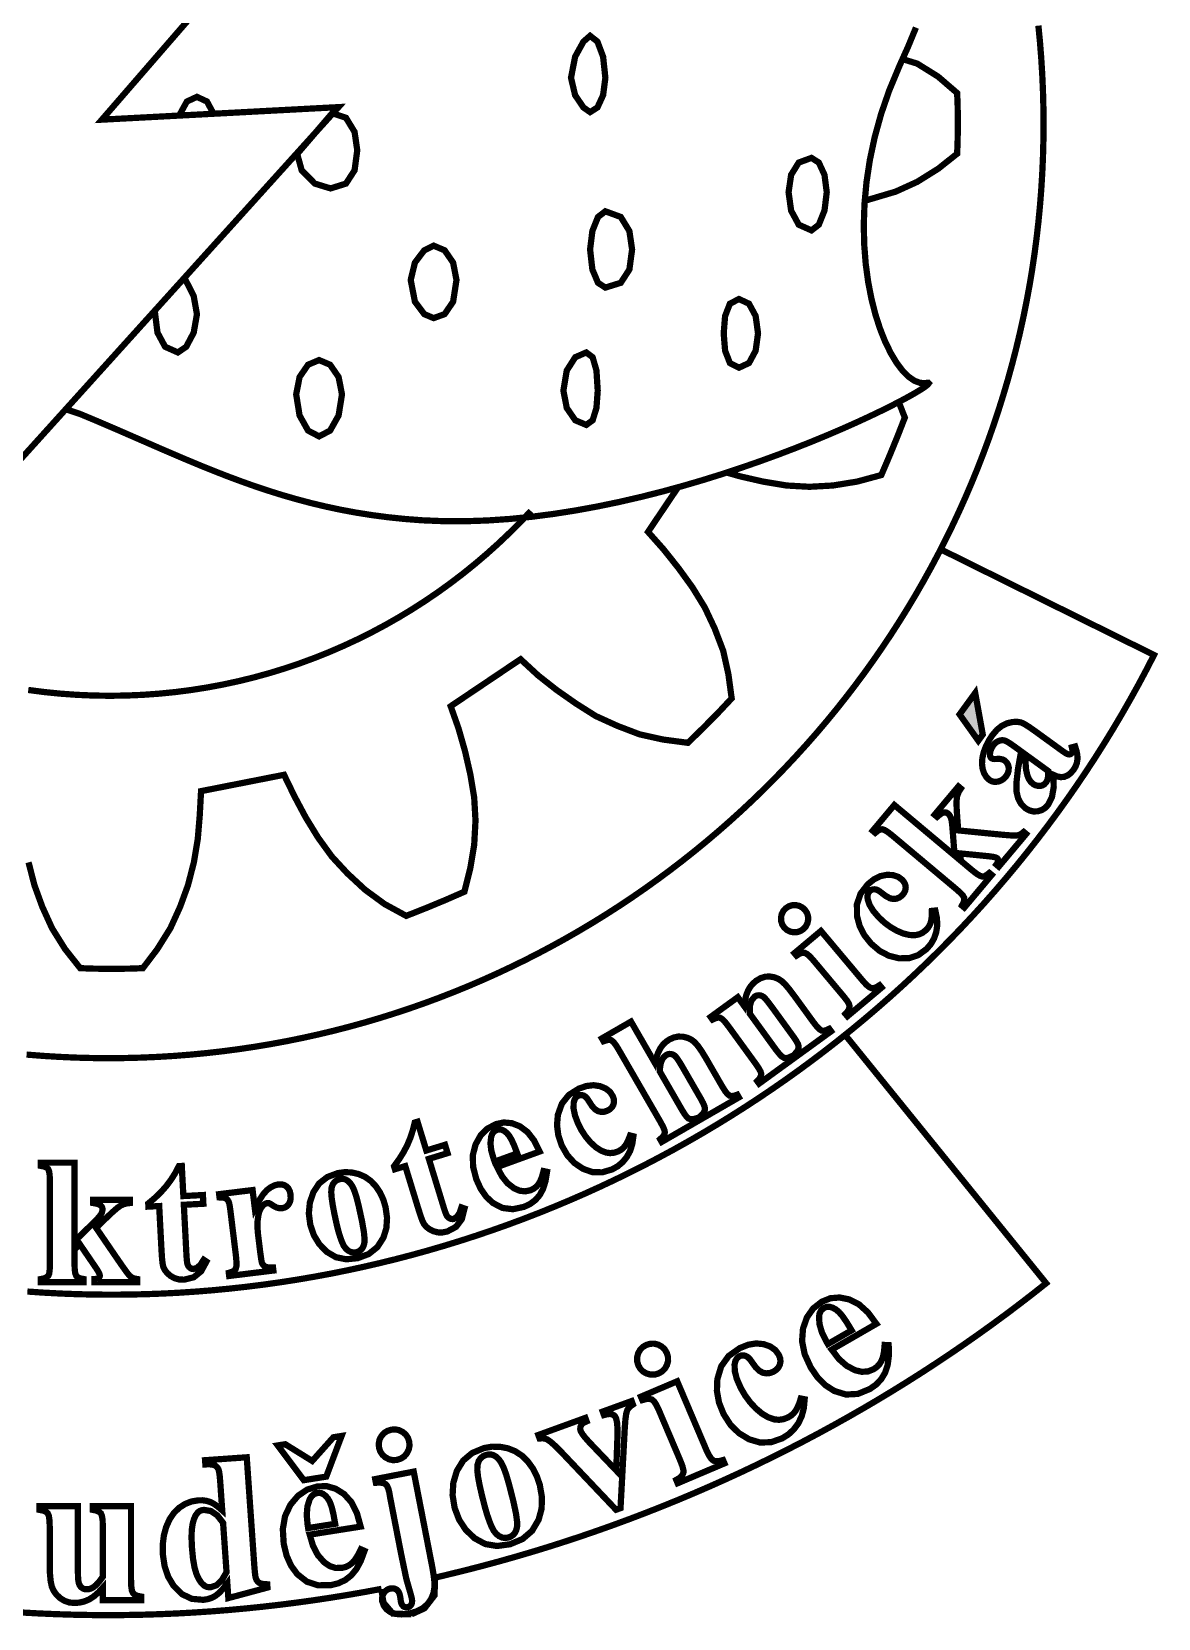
# Model space of a CAD drawing. Extents: x -0.59 to 0.41, y -0.83 to 0.48.
# Drawn here: x -0.129 to 0.412, y -0.826 to -0.064 of the extents above; entities that cross this region are included whole.
import ezdxf

# ---------------------------------------------------------------- set-up
doc = ezdxf.new("R2010")
doc.units = 0
doc.header["$LTSCALE"] = 0.000394
doc.layers.add('LAYER_1', color=7, linetype='CONTINUOUS')

msp = doc.modelspace()

# ---------------------------------------------------------------- linework, layer by layer
at = {"layer": 'LAYER_1', "color": 59, "linetype": 'CONTINUOUS', "const_width": 0.003}
for points in [[(0.147803, 0.17376), (-0.095047, -0.106457), (0.018445, -0.100437), (-0.23689, -0.383425)], [(-0.131157, -0.555134), (-0.123346, -0.555752), (-0.115496, -0.556232), (-0.107614, -0.556579), (-0.099697, -0.556787), (-0.091744, -0.556858), (-0.083799, -0.556787), (-0.075882, -0.556579), (-0.068, -0.556232), (-0.060154, -0.555752), (-0.052339, -0.555134), (-0.044567, -0.554382), (-0.036831, -0.5535), (-0.029134, -0.552484), (-0.021476, -0.551339), (-0.013866, -0.550063), (-0.006295, -0.548661), (0.001228, -0.54713), (0.008709, -0.545476), (0.016146, -0.543697), (0.023528, -0.541791), (0.030866, -0.539768), (0.038154, -0.537618), (0.045386, -0.53535), (0.052571, -0.532965), (0.059697, -0.530465), (0.066772, -0.527843), (0.073791, -0.525106), (0.080752, -0.52226), (0.087654, -0.519295), (0.094496, -0.51622), (0.10128, -0.513035), (0.108, -0.509744), (0.114657, -0.506339), (0.121252, -0.502831), (0.12778, -0.499217), (0.13424, -0.495492), (0.140634, -0.491669), (0.146957, -0.487744), (0.153213, -0.483717), (0.159398, -0.479587), (0.165508, -0.475358), (0.171547, -0.471035), (0.177512, -0.46661), (0.183398, -0.462094), (0.189209, -0.457484), (0.194945, -0.45278), (0.200594, -0.44798), (0.206169, -0.443094), (0.211661, -0.438114), (0.217071, -0.433047), (0.222394, -0.427894), (0.227634, -0.422657), (0.232787, -0.417331), (0.237854, -0.411921), (0.242835, -0.406429), (0.24772, -0.400858), (0.25252, -0.395205), (0.257224, -0.389469), (0.261835, -0.383657), (0.26635, -0.377772), (0.270776, -0.371807), (0.275098, -0.365772), (0.279327, -0.359657), (0.283457, -0.353472), (0.287484, -0.34722), (0.291409, -0.340894), (0.295236, -0.3345), (0.298953, -0.328039), (0.302571, -0.321508), (0.306079, -0.314917), (0.309484, -0.30826), (0.312776, -0.301539), (0.315961, -0.294756), (0.319035, -0.287913), (0.322, -0.281012), (0.324846, -0.274051), (0.327583, -0.267031), (0.330201, -0.259961), (0.332705, -0.252831), (0.335091, -0.24565), (0.337358, -0.238413), (0.339508, -0.231126), (0.341531, -0.223791), (0.343437, -0.216406), (0.345217, -0.208972), (0.34687, -0.201492), (0.348402, -0.193965), (0.349803, -0.186394), (0.351079, -0.178783), (0.352224, -0.17113), (0.35324, -0.163433), (0.354122, -0.155697), (0.354874, -0.147925), (0.355492, -0.14011), (0.355972, -0.132264), (0.356319, -0.124382), (0.356528, -0.116465), (0.356594, -0.108512), (0.356528, -0.100563), (0.356319, -0.092646), (0.355972, -0.084764), (0.355492, -0.076917), (0.354874, -0.069102), (0.354122, -0.061331)], [(0.295402, -0.06226), (0.291685, -0.071303), (0.287398, -0.080866), (0.282622, -0.092327), (0.278713, -0.103665), (0.275622, -0.114839), (0.273291, -0.125791), (0.271681, -0.13648), (0.270724, -0.146854), (0.270382, -0.156874), (0.270591, -0.166484), (0.271307, -0.175638), (0.272476, -0.184291), (0.274043, -0.192398), (0.275957, -0.199909), (0.278165, -0.206772), (0.280622, -0.212945), (0.283264, -0.218382), (0.286047, -0.223031), (0.288917, -0.226846), (0.291823, -0.22978), (0.294709, -0.231783), (0.297524, -0.232811), (0.300217, -0.232815), (0.301268, -0.232701), (0.301528, -0.232972), (0.301028, -0.233614), (0.299791, -0.234602), (0.29785, -0.235906), (0.295228, -0.2375), (0.291957, -0.239362), (0.288059, -0.241465), (0.283567, -0.243787), (0.278508, -0.246299), (0.272909, -0.248976), (0.266795, -0.251799), (0.260197, -0.254736), (0.253142, -0.257764), (0.245654, -0.260858), (0.237768, -0.263992), (0.229504, -0.267142), (0.220894, -0.270283), (0.211969, -0.27339), (0.202748, -0.276437), (0.193264, -0.279398), (0.183543, -0.282248), (0.173614, -0.284965), (0.163508, -0.28752), (0.153244, -0.28989), (0.142854, -0.292047), (0.13237, -0.293972), (0.121815, -0.295634), (0.111217, -0.297012), (0.100602, -0.298075), (0.090004, -0.298803), (0.079445, -0.299169), (0.068953, -0.29915), (0.058559, -0.29872), (0.050311, -0.298091), (0.042295, -0.297264), (0.034504, -0.29624), (0.026909, -0.295039), (0.019508, -0.293661), (0.01228, -0.292122), (0.005209, -0.290429), (-0.001717, -0.288594), (-0.008516, -0.286626), (-0.015201, -0.284535), (-0.021791, -0.282331), (-0.028295, -0.28002), (-0.034732, -0.277614), (-0.041118, -0.275126), (-0.047465, -0.272559), (-0.053791, -0.269933), (-0.06011, -0.267248), (-0.066437, -0.26452), (-0.072787, -0.261752), (-0.079173, -0.258965), (-0.085614, -0.256157), (-0.092122, -0.253343), (-0.098717, -0.250535), (-0.105406, -0.247736), (-0.112213, -0.245449)], [(0.271138, -0.145303), (0.285689, -0.140988), (0.296024, -0.136287), (0.306055, -0.13002), (0.315142, -0.122807), (0.31537, -0.117669), (0.315449, -0.112803), (0.315461, -0.108083), (0.315449, -0.103157), (0.31537, -0.098374), (0.315142, -0.093661), (0.306055, -0.085823), (0.296024, -0.079559), (0.289437, -0.077539)], [(-0.041457, -0.10365), (-0.044646, -0.097748), (-0.049457, -0.095508), (-0.054272, -0.097748), (-0.057894, -0.104295)], [(-0.069594, -0.199), (-0.068374, -0.208673), (-0.064713, -0.215453), (-0.058614, -0.218165), (-0.05461, -0.215453), (-0.051016, -0.208673), (-0.049457, -0.199862), (-0.051016, -0.191043), (-0.055469, -0.182331)], [(0.204783, -0.275835), (0.211087, -0.277638), (0.222063, -0.280146), (0.233343, -0.282028), (0.244315, -0.28265), (0.255591, -0.282028), (0.267193, -0.280146), (0.278787, -0.277008), (0.28276, -0.267701), (0.28652, -0.258528), (0.290071, -0.249425), (0.286843, -0.241181)], [(-0.13022, -0.462866), (-0.127402, -0.473839), (-0.123642, -0.484181), (-0.118933, -0.494524), (-0.112669, -0.504547), (-0.105461, -0.513642), (-0.100315, -0.513862), (-0.095453, -0.513941), (-0.090732, -0.513957), (-0.085496, -0.513941), (-0.080402, -0.513862), (-0.07537, -0.513642), (-0.06848, -0.504547), (-0.062213, -0.494524), (-0.057508, -0.484181), (-0.053748, -0.473839), (-0.050929, -0.462866), (-0.049047, -0.451587), (-0.048106, -0.440299), (-0.04748, -0.428705), (-0.007681, -0.420866), (-0.002665, -0.431213), (0.002665, -0.44124), (0.008622, -0.450957), (0.015201, -0.460043), (0.022724, -0.468189), (0.031189, -0.476035), (0.040587, -0.482921), (0.050937, -0.488563), (0.060465, -0.484795), (0.069717, -0.480953), (0.078827, -0.476972), (0.081646, -0.465685), (0.083528, -0.454406), (0.08415, -0.442807), (0.083528, -0.431843), (0.081646, -0.420551), (0.079142, -0.409587), (0.076008, -0.398614), (0.072248, -0.387961), (0.105776, -0.365398), (0.114248, -0.373228), (0.123016, -0.380122), (0.132417, -0.386709), (0.141823, -0.392661), (0.152165, -0.397362), (0.162823, -0.401433), (0.174106, -0.403941), (0.186016, -0.405516), (0.193343, -0.398386), (0.200319, -0.391327), (0.207016, -0.384201), (0.205445, -0.372606), (0.202941, -0.361315), (0.19887, -0.350665), (0.194165, -0.34063), (0.188209, -0.330921), (0.18163, -0.321831), (0.174417, -0.31274), (0.166898, -0.304276), (0.180949, -0.283386)], [(-0.13037, -0.38015), (-0.122665, -0.381146), (-0.114894, -0.381921), (-0.107063, -0.382484), (-0.099173, -0.382823), (-0.091232, -0.382933), (-0.083291, -0.382823), (-0.075402, -0.382484), (-0.067571, -0.381921), (-0.059799, -0.381146), (-0.052094, -0.38015), (-0.044453, -0.378941), (-0.036882, -0.377524), (-0.029386, -0.375902), (-0.021969, -0.374075), (-0.014626, -0.372047), (-0.00737, -0.369823), (-0.000197, -0.367406), (0.006886, -0.364795), (0.013878, -0.362), (0.020776, -0.35902), (0.027575, -0.355854), (0.034272, -0.352512), (0.040866, -0.348996), (0.04735, -0.345307), (0.053724, -0.341445), (0.059988, -0.337421), (0.066134, -0.333236), (0.072157, -0.328886), (0.078063, -0.324382), (0.083839, -0.319724), (0.089488, -0.314913), (0.095004, -0.309957), (0.100386, -0.304854), (0.105626, -0.299614), (0.110728, -0.294232)], [(-0.130783, -0.668854), (-0.12274, -0.669398), (-0.114677, -0.669819), (-0.106598, -0.670122), (-0.0985, -0.670303), (-0.090394, -0.670362), (-0.082201, -0.670303), (-0.074024, -0.670122), (-0.065866, -0.669819), (-0.057724, -0.669398), (-0.049602, -0.668854), (-0.041504, -0.668193), (-0.033425, -0.667413), (-0.025374, -0.66652), (-0.017343, -0.665508), (-0.009339, -0.664382), (-0.001362, -0.663142), (0.006587, -0.661783), (0.014508, -0.660315), (0.022398, -0.658732), (0.030256, -0.657039), (0.038083, -0.655232), (0.045874, -0.653319), (0.053634, -0.651291), (0.061354, -0.649157), (0.069039, -0.646913), (0.076685, -0.644563), (0.084295, -0.642106), (0.091862, -0.639543), (0.09939, -0.636874), (0.106874, -0.634098), (0.114315, -0.63122), (0.121709, -0.62824), (0.129059, -0.625154), (0.136362, -0.621969), (0.143618, -0.618681), (0.150823, -0.615295), (0.157976, -0.611807), (0.165079, -0.60822), (0.17213, -0.604535), (0.17913, -0.600756), (0.186071, -0.596874), (0.192957, -0.592902), (0.199783, -0.588831), (0.206555, -0.584665), (0.213268, -0.580406), (0.219917, -0.576055), (0.226508, -0.57161), (0.233035, -0.567075), (0.2395, -0.562445), (0.245894, -0.557728), (0.252228, -0.552921), (0.258492, -0.548024), (0.264689, -0.543039), (0.270815, -0.537969), (0.27687, -0.532807), (0.282854, -0.527563), (0.288768, -0.522232), (0.294602, -0.516819), (0.300366, -0.511319), (0.306051, -0.505736), (0.311661, -0.500075), (0.317189, -0.494327), (0.322642, -0.4885), (0.328012, -0.482594), (0.333299, -0.476606), (0.338504, -0.470539), (0.343626, -0.464398), (0.348661, -0.458177), (0.35361, -0.451878), (0.358472, -0.445504), (0.363248, -0.439055), (0.367929, -0.432531), (0.372524, -0.425937), (0.377024, -0.419264), (0.381433, -0.412524), (0.385744, -0.405709), (0.389961, -0.398823), (0.394083, -0.39187), (0.398106, -0.384843), (0.402035, -0.377752), (0.405862, -0.370591), (0.409583, -0.363362), (0.306189, -0.312114)], [(0.064787, -0.806157), (0.071366, -0.804571), (0.079382, -0.802602), (0.087378, -0.800539), (0.09535, -0.79839), (0.103299, -0.796146), (0.11122, -0.793815), (0.119118, -0.791398), (0.126984, -0.788886), (0.134827, -0.786291), (0.142634, -0.783606), (0.150413, -0.780839), (0.158161, -0.77798), (0.165874, -0.775035), (0.173555, -0.772008), (0.181201, -0.768894), (0.188811, -0.765697), (0.196382, -0.762413), (0.203917, -0.759047), (0.211413, -0.755602), (0.218866, -0.752071), (0.22628, -0.748457), (0.23365, -0.744764), (0.240976, -0.740988), (0.24826, -0.73713), (0.255496, -0.733193), (0.262685, -0.729177), (0.269831, -0.725083), (0.276921, -0.720909), (0.283965, -0.716657), (0.290961, -0.712327), (0.297902, -0.707921), (0.304787, -0.703437), (0.311622, -0.698878), (0.318398, -0.694244), (0.325122, -0.689535), (0.331787, -0.684748), (0.338394, -0.67989), (0.344941, -0.674957), (0.351429, -0.669953), (0.35785, -0.66487), (0.261138, -0.545331)], [(0.053421, -0.82374), (0.059676, -0.820874), (0.06447, -0.814688), (0.064787, -0.806157)], [(-0.133217, -0.822894), (-0.124984, -0.823343), (-0.116752, -0.823693), (-0.108516, -0.823945), (-0.100276, -0.824098), (-0.092035, -0.82415), (-0.083795, -0.824098), (-0.075555, -0.823945), (-0.067319, -0.823693), (-0.059087, -0.823343), (-0.050854, -0.822894), (-0.04263, -0.822346), (-0.034413, -0.821697), (-0.026201, -0.820953), (-0.018, -0.82011), (-0.009807, -0.819173), (-0.001622, -0.818138), (0.006547, -0.817008), (0.014705, -0.81578), (0.02285, -0.814461), (0.03098, -0.813043), (0.039091, -0.811535)], [(0.039091, -0.811535), (0.039078, -0.811694), (0.039062, -0.811856), (0.039047, -0.81202)], [(0.039047, -0.81202), (0.04, -0.818119), (0.044468, -0.823394), (0.053421, -0.82374)]]:
    msp.add_lwpolyline(points, dxfattribs=at)
for points in [[(0.139114, -0.102839), (0.142638, -0.100598), (0.14535, -0.094697), (0.146437, -0.086362), (0.14535, -0.076256), (0.142638, -0.069), (0.139114, -0.06622), (0.135925, -0.069), (0.131925, -0.076256), (0.129957, -0.086362), (0.131925, -0.094697), (0.135925, -0.100598)], [(0.014622, -0.139449), (0.022012, -0.137146), (0.026146, -0.130772), (0.027437, -0.121142), (0.026146, -0.112327), (0.022012, -0.105547), (0.015425, -0.103323), (-0.001378, -0.122913), (0.000787, -0.130772), (0.007094, -0.137146)], [(0.245291, -0.159591), (0.248819, -0.156878), (0.251531, -0.150094), (0.252618, -0.14128), (0.251531, -0.132941), (0.248819, -0.127039), (0.245291, -0.124803), (0.239193, -0.127039), (0.235528, -0.132941), (0.234311, -0.14128), (0.235528, -0.150094), (0.239193, -0.156878)], [(0.146437, -0.187047), (0.153827, -0.18474), (0.157961, -0.178366), (0.159252, -0.16874), (0.157961, -0.159929), (0.153827, -0.15315), (0.146437, -0.150433), (0.142909, -0.15315), (0.140197, -0.159929), (0.139114, -0.16874), (0.140197, -0.178366), (0.142909, -0.18474)], [(0.064055, -0.201685), (0.069339, -0.199791), (0.073406, -0.193827), (0.075031, -0.18339), (0.073406, -0.175043), (0.069339, -0.16915), (0.064055, -0.166917), (0.059575, -0.16915), (0.055098, -0.175043), (0.053067, -0.18339), (0.055098, -0.193827), (0.059575, -0.199791)], [(0.210512, -0.225488), (0.215327, -0.223252), (0.218512, -0.21735), (0.219661, -0.209016), (0.218512, -0.200677), (0.215327, -0.194776), (0.210512, -0.192539), (0.206169, -0.194776), (0.203866, -0.200677), (0.203189, -0.209016), (0.203866, -0.21735), (0.206169, -0.223252)], [(0.00913, -0.258441), (0.014417, -0.255665), (0.018484, -0.248409), (0.020114, -0.238303), (0.018484, -0.229969), (0.014417, -0.224067), (0.00913, -0.221831), (0.003839, -0.224067), (-0.000228, -0.229969), (-0.001858, -0.238303), (-0.000228, -0.248409), (0.003839, -0.255665)], [(0.13728, -0.252953), (0.140331, -0.250713), (0.142161, -0.244815), (0.142772, -0.236476), (0.142161, -0.226846), (0.140331, -0.220469), (0.13728, -0.218165), (0.131992, -0.220469), (0.127925, -0.226846), (0.126299, -0.236476), (0.127925, -0.244815), (0.131992, -0.250713)], [(0.323815, -0.381587), (0.327445, -0.401535), (0.325311, -0.40448), (0.316327, -0.391882)], [(0.323815, -0.381587), (0.327445, -0.401535), (0.325311, -0.40448), (0.316327, -0.391882)], [(0.361343, -0.420878), (0.361476, -0.426736), (0.36065, -0.431488), (0.35887, -0.435146), (0.357417, -0.43672), (0.35572, -0.437799), (0.353768, -0.438378), (0.35174, -0.438449), (0.349799, -0.437961), (0.347953, -0.436921), (0.34585, -0.434862), (0.344413, -0.43222), (0.34365, -0.428992), (0.343614, -0.424496), (0.344343, -0.418039), (0.345843, -0.409618), (0.342622, -0.40728), (0.340472, -0.40578), (0.338854, -0.404807), (0.337764, -0.404358), (0.336917, -0.404256), (0.336008, -0.404354), (0.335039, -0.404646), (0.334094, -0.405126), (0.333268, -0.405776), (0.332551, -0.406598), (0.331646, -0.408075), (0.331091, -0.409539), (0.330878, -0.410984), (0.330953, -0.411791), (0.331217, -0.412437), (0.331669, -0.412921), (0.332268, -0.413185), (0.333094, -0.413299), (0.33415, -0.413256), (0.335646, -0.41324), (0.336909, -0.413488), (0.337945, -0.414016), (0.338902, -0.414925), (0.339551, -0.416035), (0.339894, -0.417343), (0.339878, -0.41874), (0.33948, -0.420114), (0.338697, -0.421469), (0.337563, -0.42272), (0.336252, -0.423606), (0.334768, -0.424126), (0.333264, -0.424276), (0.331898, -0.424028), (0.330669, -0.423382), (0.329209, -0.421988), (0.328114, -0.420197), (0.327382, -0.418008), (0.327075, -0.415531), (0.327244, -0.412886), (0.327886, -0.410063), (0.328941, -0.407228), (0.330299, -0.404524), (0.331965, -0.401945), (0.334232, -0.39928), (0.336622, -0.397346), (0.33913, -0.396142), (0.341591, -0.395547), (0.343819, -0.395417), (0.345819, -0.395748), (0.34739, -0.39648), (0.349709, -0.397925), (0.352776, -0.400079), (0.365193, -0.409098), (0.366488, -0.410008), (0.367453, -0.410618), (0.368075, -0.410921), (0.368516, -0.411039), (0.368921, -0.411075), (0.369291, -0.411024), (0.36961, -0.410894), (0.36989, -0.410697), (0.37013, -0.410433), (0.370425, -0.409732), (0.370445, -0.408819), (0.370193, -0.407693), (0.371748, -0.407276), (0.372449, -0.409539), (0.372819, -0.41161), (0.372854, -0.413484), (0.372567, -0.415217), (0.371941, -0.416882), (0.370976, -0.418476), (0.369606, -0.420059), (0.368142, -0.421173), (0.366587, -0.421815), (0.364937, -0.421984), (0.363189, -0.421673)], [(0.358843, -0.419063), (0.348134, -0.411283), (0.347961, -0.415008), (0.348201, -0.418319), (0.348862, -0.421217), (0.349555, -0.422862), (0.350469, -0.424213), (0.351606, -0.425268), (0.352709, -0.425874), (0.353909, -0.426169), (0.355213, -0.426154), (0.356197, -0.425878), (0.357083, -0.425303), (0.357878, -0.424425), (0.358535, -0.423067), (0.358858, -0.421283)], [(0.285028, -0.435362), (0.313941, -0.459618), (0.312945, -0.446795), (0.312732, -0.444457), (0.312472, -0.442701), (0.312161, -0.441524), (0.311795, -0.440713), (0.311339, -0.440028), (0.310799, -0.439472), (0.310177, -0.439083), (0.309492, -0.438909), (0.308744, -0.438957), (0.307866, -0.439287), (0.306807, -0.43998), (0.305563, -0.441035), (0.30437, -0.440035), (0.315756, -0.426465), (0.316949, -0.427465), (0.316059, -0.428827), (0.315417, -0.430217), (0.315028, -0.431642), (0.314866, -0.433689), (0.314925, -0.436984), (0.315205, -0.441516), (0.315669, -0.447539), (0.332094, -0.449169), (0.337791, -0.449709), (0.341598, -0.449996), (0.343516, -0.450024), (0.344815, -0.449756), (0.346008, -0.449173), (0.347091, -0.448276), (0.348256, -0.449248), (0.335126, -0.464902), (0.333961, -0.463921), (0.334441, -0.463264), (0.334728, -0.46265), (0.334823, -0.462087), (0.33478, -0.461606), (0.334634, -0.461217), (0.334378, -0.460917), (0.333614, -0.460531), (0.332315, -0.460217), (0.33048, -0.459969), (0.316665, -0.458594), (0.316949, -0.462146), (0.32239, -0.466713), (0.324476, -0.468335), (0.326102, -0.469327), (0.32726, -0.469685), (0.328256, -0.469528), (0.329366, -0.468945), (0.330583, -0.467953), (0.331748, -0.468921), (0.318614, -0.484575), (0.317449, -0.483602), (0.318193, -0.48226), (0.318539, -0.481008), (0.3185, -0.479839), (0.317976, -0.478874), (0.316736, -0.47752), (0.31478, -0.47578), (0.284004, -0.449953), (0.281941, -0.448343), (0.280339, -0.447354), (0.279193, -0.446988), (0.278217, -0.44715), (0.27711, -0.447724), (0.275882, -0.448717), (0.274677, -0.447705)], [(0.303059, -0.486173), (0.304693, -0.486), (0.305469, -0.489701), (0.30561, -0.493181), (0.305114, -0.496453), (0.304059, -0.499441), (0.302528, -0.502106), (0.30052, -0.504437), (0.296516, -0.507382), (0.292102, -0.508882), (0.28728, -0.508933), (0.282441, -0.507713), (0.277984, -0.505366), (0.273913, -0.501913), (0.270669, -0.497862), (0.268409, -0.493457), (0.267134, -0.488693), (0.267098, -0.483024), (0.268823, -0.477929), (0.272319, -0.473409), (0.275299, -0.471008), (0.27835, -0.469492), (0.281476, -0.468862), (0.284402, -0.469), (0.286862, -0.469815), (0.288862, -0.471303), (0.289783, -0.472492), (0.290327, -0.473756), (0.290488, -0.475094), (0.290268, -0.476409), (0.289681, -0.477642), (0.288728, -0.47878), (0.287476, -0.479732), (0.286106, -0.480295), (0.284614, -0.480465), (0.282972, -0.480122), (0.28113, -0.479177), (0.279087, -0.477626), (0.277803, -0.47665), (0.276646, -0.476043), (0.275622, -0.475799), (0.274717, -0.475854), (0.273929, -0.47613), (0.273248, -0.476626), (0.272484, -0.477697), (0.27215, -0.479016), (0.272248, -0.480583), (0.273146, -0.483276), (0.274933, -0.486177), (0.277606, -0.489295), (0.280295, -0.491791), (0.283193, -0.493937), (0.286299, -0.495736), (0.289417, -0.497051), (0.292343, -0.497748), (0.295071, -0.497819), (0.296953, -0.497409), (0.298693, -0.496575), (0.300283, -0.495315), (0.301189, -0.494291), (0.301909, -0.49315), (0.302445, -0.491878), (0.302807, -0.490362), (0.303008, -0.488461)], [(0.232969, -0.484921), (0.234441, -0.483969), (0.236047, -0.483457), (0.23778, -0.483398), (0.239465, -0.483772), (0.240941, -0.484551), (0.242205, -0.485732), (0.243146, -0.487181), (0.243642, -0.488768), (0.243693, -0.490492), (0.243327, -0.492185), (0.242551, -0.493665), (0.241374, -0.494929), (0.239925, -0.49587), (0.238339, -0.49637), (0.236622, -0.496433), (0.234937, -0.496075), (0.233465, -0.495307), (0.232197, -0.494126), (0.231256, -0.492677), (0.230752, -0.491087), (0.230681, -0.489358), (0.231031, -0.487665), (0.231795, -0.486189)], [(0.249819, -0.495799), (0.269969, -0.519803), (0.271634, -0.521614), (0.273028, -0.522768), (0.274154, -0.523268), (0.27524, -0.523228), (0.276504, -0.522756), (0.277941, -0.521846), (0.278909, -0.523004), (0.262543, -0.53674), (0.261571, -0.535583), (0.262657, -0.53439), (0.263327, -0.533165), (0.263571, -0.531906), (0.263283, -0.530831), (0.26239, -0.529335), (0.260898, -0.527417), (0.246055, -0.509724), (0.244394, -0.507909), (0.243, -0.506748), (0.24187, -0.506236), (0.240791, -0.50628), (0.239543, -0.506748), (0.23813, -0.507646), (0.237126, -0.506453)], [(0.209953, -0.527602), (0.212957, -0.531736), (0.213409, -0.528941), (0.214047, -0.5265), (0.214874, -0.524421), (0.215921, -0.522618), (0.217248, -0.521043), (0.218846, -0.519673), (0.220941, -0.518445), (0.223083, -0.517772), (0.225268, -0.517654), (0.227386, -0.518008), (0.229335, -0.51878), (0.231118, -0.519953), (0.232661, -0.521433), (0.234661, -0.523799), (0.237114, -0.527051), (0.246157, -0.5395), (0.247799, -0.541606), (0.249138, -0.54298), (0.250165, -0.543618), (0.251161, -0.543713), (0.252374, -0.543421), (0.253803, -0.542748), (0.254693, -0.543976), (0.238504, -0.555736), (0.237614, -0.554508), (0.238508, -0.553437), (0.239012, -0.552303), (0.239122, -0.55111), (0.238803, -0.550039), (0.237961, -0.548488), (0.236579, -0.546465), (0.226248, -0.532236), (0.224535, -0.529957), (0.223232, -0.528374), (0.222335, -0.527488), (0.221618, -0.527043), (0.220882, -0.526768), (0.22013, -0.526669), (0.21939, -0.526717), (0.218713, -0.526917), (0.218091, -0.527276), (0.216516, -0.529134), (0.215709, -0.531866), (0.215677, -0.535472), (0.228126, -0.552606), (0.229724, -0.554654), (0.231051, -0.556008), (0.232098, -0.556673), (0.233087, -0.556819), (0.234201, -0.556618), (0.235461, -0.556075), (0.23635, -0.557299), (0.220165, -0.569059), (0.219272, -0.567835), (0.220315, -0.566713), (0.220957, -0.565583), (0.221197, -0.564437), (0.220917, -0.563374), (0.220035, -0.561748), (0.218551, -0.559563), (0.205417, -0.541492), (0.203811, -0.539437), (0.2025, -0.538098), (0.201476, -0.537472), (0.200488, -0.537386), (0.199276, -0.537673), (0.197835, -0.538331), (0.196925, -0.537067)], [(0.158728, -0.539307), (0.170169, -0.559126), (0.170972, -0.556287), (0.171886, -0.553898), (0.172913, -0.551957), (0.174102, -0.550354), (0.175496, -0.549012), (0.177083, -0.547917), (0.179248, -0.546937), (0.181437, -0.546488), (0.18365, -0.546555), (0.185756, -0.547071), (0.187598, -0.547921), (0.189177, -0.549106), (0.190764, -0.55089), (0.192618, -0.553524), (0.194744, -0.557008), (0.202457, -0.570374), (0.203862, -0.572614), (0.205051, -0.574106), (0.206016, -0.574843), (0.207, -0.575035), (0.208228, -0.574874), (0.209693, -0.574366), (0.210453, -0.575677), (0.193087, -0.585709), (0.192327, -0.584394), (0.193287, -0.583465), (0.193921, -0.582445), (0.194224, -0.581335), (0.194055, -0.580185), (0.193382, -0.578508), (0.192201, -0.576299), (0.18339, -0.561031), (0.181917, -0.558567), (0.180776, -0.556854), (0.179969, -0.55589), (0.179323, -0.555378), (0.178626, -0.555035), (0.17789, -0.554854), (0.177146, -0.554827), (0.176437, -0.554965), (0.17576, -0.555268), (0.174858, -0.555937), (0.174102, -0.556823), (0.173496, -0.557921), (0.173016, -0.559315), (0.172693, -0.561071), (0.172516, -0.563189), (0.183114, -0.581547), (0.184413, -0.58365), (0.185476, -0.585067), (0.186311, -0.585799), (0.187358, -0.586169), (0.18861, -0.58613), (0.190067, -0.585701), (0.190819, -0.587016), (0.173457, -0.597043), (0.172697, -0.595728), (0.17385, -0.59472), (0.174606, -0.593661), (0.174965, -0.592547), (0.174803, -0.591469), (0.174102, -0.589772), (0.172866, -0.587465), (0.152772, -0.552669), (0.151386, -0.550453), (0.150217, -0.548976), (0.149264, -0.548236), (0.148295, -0.548055), (0.147059, -0.548217), (0.145567, -0.548728), (0.144776, -0.547362)], [(0.158287, -0.593953), (0.159886, -0.594346), (0.15935, -0.598087), (0.158291, -0.601409), (0.156705, -0.604307), (0.154697, -0.60676), (0.152346, -0.608736), (0.149661, -0.61024), (0.14489, -0.611642), (0.140232, -0.611539), (0.135685, -0.609937), (0.131551, -0.607134), (0.128165, -0.603409), (0.125524, -0.598772), (0.123858, -0.593854), (0.12324, -0.588941), (0.123669, -0.584031), (0.125579, -0.578689), (0.128945, -0.574488), (0.133772, -0.571437), (0.13739, -0.570205), (0.140776, -0.569823), (0.143937, -0.570299), (0.146638, -0.571429), (0.148669, -0.573039), (0.150031, -0.575118), (0.150496, -0.576551), (0.150575, -0.577921), (0.150268, -0.579236), (0.149614, -0.580398), (0.148642, -0.581354), (0.147354, -0.582098), (0.145854, -0.582567), (0.144374, -0.582626), (0.142913, -0.582276), (0.141488, -0.58139), (0.140083, -0.579874), (0.138693, -0.577724), (0.137819, -0.576362), (0.136937, -0.575394), (0.136059, -0.574815), (0.135193, -0.574559), (0.134354, -0.574547), (0.133539, -0.574787), (0.132461, -0.575528), (0.131697, -0.576654), (0.131252, -0.578157), (0.131177, -0.580996), (0.131862, -0.584335), (0.133311, -0.588173), (0.13498, -0.591441), (0.136965, -0.594453), (0.139268, -0.597205), (0.141752, -0.599504), (0.14426, -0.601157), (0.146807, -0.602161), (0.148717, -0.602417), (0.150634, -0.602224), (0.152559, -0.601594), (0.15376, -0.600941), (0.154827, -0.60011), (0.155764, -0.599106), (0.156622, -0.597799), (0.157461, -0.596083)], [(0.056331, -0.587343), (0.060563, -0.601173), (0.069531, -0.598429), (0.070756, -0.602433), (0.061783, -0.605173), (0.068917, -0.628508), (0.069539, -0.630425), (0.070071, -0.631803), (0.070512, -0.632646), (0.070953, -0.633157), (0.071469, -0.633563), (0.072067, -0.633862), (0.072661, -0.634031), (0.073189, -0.634079), (0.073646, -0.634008), (0.075236, -0.633039), (0.076488, -0.631193), (0.077406, -0.628484), (0.078882, -0.629008), (0.077567, -0.63413), (0.074811, -0.637799), (0.07063, -0.640024), (0.06828, -0.640496), (0.066047, -0.640453), (0.063929, -0.639878), (0.062043, -0.638933), (0.060528, -0.637768), (0.059382, -0.636378), (0.058724, -0.635012), (0.057831, -0.632571), (0.056705, -0.629059), (0.050461, -0.608642), (0.04552, -0.61015), (0.045083, -0.608728), (0.047571, -0.605299), (0.049697, -0.601894), (0.051457, -0.598504), (0.052902, -0.595067), (0.054079, -0.59148), (0.054996, -0.587748)], [(0.114902, -0.601669), (0.094524, -0.609087), (0.096787, -0.613453), (0.099516, -0.616874), (0.102713, -0.619346), (0.105327, -0.620469), (0.107925, -0.620768), (0.110508, -0.62024), (0.111996, -0.619535), (0.11328, -0.618563), (0.11435, -0.617339), (0.115272, -0.615724), (0.116083, -0.613622), (0.116787, -0.611031), (0.118445, -0.611409), (0.117717, -0.615874), (0.116551, -0.619591), (0.114945, -0.622559), (0.112906, -0.624917), (0.110398, -0.626799), (0.107413, -0.628209), (0.102094, -0.629343), (0.097146, -0.628744), (0.092575, -0.626402), (0.089335, -0.623402), (0.086654, -0.619579), (0.084531, -0.614933), (0.082992, -0.608953), (0.08287, -0.603402), (0.084177, -0.598287), (0.086606, -0.593941), (0.08987, -0.590681), (0.093961, -0.5885), (0.097744, -0.587705), (0.101571, -0.588055), (0.105445, -0.589559), (0.109091, -0.592295), (0.112244, -0.596331)], [(0.104165, -0.602563), (0.102697, -0.598768), (0.101398, -0.595925), (0.10026, -0.594031), (0.099185, -0.592768), (0.098024, -0.591827), (0.096787, -0.591209), (0.096028, -0.591031), (0.095197, -0.591059), (0.094303, -0.591295), (0.093087, -0.591992), (0.092209, -0.593083), (0.091665, -0.594559), (0.091327, -0.597677), (0.091717, -0.601193), (0.092843, -0.605102), (0.09335, -0.606496)], [(-0.108165, -0.606992), (-0.108165, -0.644736), (-0.098984, -0.635728), (-0.097327, -0.634059), (-0.096146, -0.632732), (-0.095441, -0.63174), (-0.095059, -0.630937), (-0.094827, -0.63015), (-0.094748, -0.62937), (-0.09485, -0.628654), (-0.095157, -0.628016), (-0.095677, -0.627469), (-0.096492, -0.627008), (-0.097705, -0.626646), (-0.099311, -0.626366), (-0.099311, -0.624811), (-0.081602, -0.624811), (-0.081602, -0.626366), (-0.083217, -0.626563), (-0.084693, -0.626969), (-0.086035, -0.627583), (-0.087709, -0.628776), (-0.090189, -0.630937), (-0.09348, -0.634063), (-0.097799, -0.638299), (-0.088492, -0.651921), (-0.085244, -0.656634), (-0.083016, -0.659736), (-0.081803, -0.661224), (-0.080764, -0.662047), (-0.079551, -0.662583), (-0.078169, -0.662839), (-0.078169, -0.664358), (-0.098591, -0.664358), (-0.098591, -0.662839), (-0.097776, -0.66278), (-0.097122, -0.66261), (-0.096626, -0.662319), (-0.096291, -0.661976), (-0.096091, -0.661614), (-0.096024, -0.661224), (-0.09622, -0.66039), (-0.096811, -0.659189), (-0.097799, -0.657626), (-0.105618, -0.646165), (-0.108165, -0.648665), (-0.108165, -0.655768), (-0.108067, -0.658406), (-0.10778, -0.660287), (-0.107307, -0.661413), (-0.106547, -0.662067), (-0.105394, -0.662543), (-0.103846, -0.662839), (-0.103846, -0.664358), (-0.124276, -0.664358), (-0.124276, -0.662839), (-0.122772, -0.662543), (-0.121591, -0.662008), (-0.120724, -0.661224), (-0.120319, -0.660201), (-0.120083, -0.658382), (-0.12, -0.655768), (-0.12, -0.615587), (-0.120094, -0.612972), (-0.12037, -0.61111), (-0.120827, -0.609996), (-0.121575, -0.609354), (-0.122724, -0.608874), (-0.124276, -0.608567), (-0.124276, -0.606992)], [(-0.05672, -0.608579), (-0.055965, -0.623028), (-0.046591, -0.622535), (-0.04637, -0.626717), (-0.055744, -0.627209), (-0.054469, -0.651575), (-0.054327, -0.653579), (-0.054146, -0.655043), (-0.053921, -0.655969), (-0.053618, -0.656575), (-0.053213, -0.657091), (-0.052709, -0.657524), (-0.052173, -0.657835), (-0.051669, -0.658008), (-0.051209, -0.658051), (-0.049433, -0.657492), (-0.047772, -0.656004), (-0.04622, -0.653598), (-0.044917, -0.654472), (-0.047433, -0.659118), (-0.050992, -0.662012), (-0.055594, -0.663157), (-0.057984, -0.663047), (-0.060142, -0.662461), (-0.062059, -0.661398), (-0.063661, -0.660024), (-0.06485, -0.658528), (-0.065622, -0.656902), (-0.065933, -0.655413), (-0.066209, -0.652831), (-0.066445, -0.64915), (-0.067563, -0.627827), (-0.072728, -0.628098), (-0.072807, -0.62661), (-0.069563, -0.623886), (-0.066677, -0.621094), (-0.064154, -0.618236), (-0.061917, -0.615248), (-0.059909, -0.612051), (-0.058118, -0.608654)], [(-0.022764, -0.620154), (-0.021677, -0.629047), (-0.019618, -0.625142), (-0.017673, -0.622165), (-0.015835, -0.620126), (-0.014028, -0.61878), (-0.012217, -0.617886), (-0.010402, -0.617437), (-0.008921, -0.617421), (-0.00761, -0.617744), (-0.006469, -0.618425), (-0.005547, -0.619425), (-0.004917, -0.620728), (-0.004559, -0.622339), (-0.004496, -0.624094), (-0.004772, -0.625606), (-0.005386, -0.626874), (-0.006252, -0.627858), (-0.007287, -0.628516), (-0.008492, -0.628843), (-0.009925, -0.628854), (-0.011268, -0.628535), (-0.012524, -0.627882), (-0.013575, -0.627181), (-0.014283, -0.626732), (-0.014654, -0.626531), (-0.014969, -0.626421), (-0.015299, -0.626374), (-0.015661, -0.626394), (-0.016437, -0.626591), (-0.017169, -0.626988), (-0.017854, -0.627594), (-0.018768, -0.628815), (-0.019465, -0.630283), (-0.019941, -0.631992), (-0.02035, -0.63489), (-0.020433, -0.637941), (-0.020185, -0.641146), (-0.019083, -0.650157), (-0.018744, -0.65252), (-0.018543, -0.653913), (-0.018323, -0.654917), (-0.018091, -0.655535), (-0.01761, -0.656177), (-0.017047, -0.656673), (-0.016394, -0.657016), (-0.015543, -0.657224), (-0.014402, -0.657307), (-0.012976, -0.657264), (-0.012791, -0.658768), (-0.033984, -0.661366), (-0.034169, -0.659862), (-0.032677, -0.659425), (-0.031587, -0.658811), (-0.030886, -0.658024), (-0.030539, -0.656732), (-0.030496, -0.654591), (-0.03076, -0.651594), (-0.033425, -0.629898), (-0.033701, -0.627933), (-0.033984, -0.626516), (-0.034283, -0.625654), (-0.034693, -0.624976), (-0.035169, -0.624453), (-0.035713, -0.624087), (-0.036417, -0.623835), (-0.037386, -0.623697), (-0.038614, -0.623669), (-0.038803, -0.622118)], [(0.018102, -0.612024), (0.021441, -0.611555), (0.02476, -0.611697), (0.028059, -0.612453), (0.031165, -0.613811), (0.033925, -0.615768), (0.036331, -0.618319), (0.038343, -0.621311), (0.039894, -0.624626), (0.041, -0.628268), (0.041732, -0.633543), (0.041402, -0.638437), (0.040004, -0.642941), (0.037083, -0.647528), (0.032969, -0.650823), (0.027657, -0.652831), (0.02215, -0.653386), (0.017213, -0.652382), (0.012854, -0.649815), (0.009256, -0.646142), (0.006602, -0.641791), (0.004898, -0.63678), (0.004213, -0.631366), (0.004701, -0.626181), (0.006362, -0.621224), (0.009169, -0.616969), (0.013087, -0.613902)], [(0.018949, -0.614913), (0.017654, -0.615394), (0.016575, -0.616201), (0.015713, -0.617335), (0.015142, -0.618937), (0.014961, -0.621173), (0.015177, -0.624047), (0.01572, -0.627638), (0.016563, -0.632008), (0.017697, -0.637161), (0.018425, -0.64002), (0.019256, -0.64272), (0.020181, -0.645268), (0.021016, -0.646965), (0.022004, -0.648299), (0.023142, -0.649268), (0.024374, -0.649882), (0.025618, -0.65013), (0.026878, -0.65002), (0.02802, -0.649634), (0.028969, -0.649051), (0.029736, -0.64828), (0.030441, -0.646992), (0.03085, -0.64552), (0.030965, -0.643858), (0.030618, -0.640256), (0.029681, -0.634921), (0.028142, -0.627843), (0.027091, -0.623677), (0.026083, -0.620535), (0.02513, -0.618406), (0.024161, -0.616957), (0.023098, -0.615866), (0.021945, -0.615122), (0.021047, -0.614827), (0.020051, -0.614756)], [(0.276417, -0.68435), (0.255, -0.696717), (0.258402, -0.701177), (0.262146, -0.70448), (0.266228, -0.706622), (0.269386, -0.707366), (0.272366, -0.707189), (0.275161, -0.706087), (0.276693, -0.704996), (0.277945, -0.70365), (0.278906, -0.702059), (0.279618, -0.700063), (0.28011, -0.697543), (0.28039, -0.694488), (0.282327, -0.694591), (0.282394, -0.699748), (0.281819, -0.704154), (0.280606, -0.707807), (0.27878, -0.710862), (0.276335, -0.713472), (0.273264, -0.715646), (0.267512, -0.717976), (0.261835, -0.71828), (0.25624, -0.716555), (0.252, -0.713831), (0.248228, -0.710067), (0.244929, -0.705268), (0.242012, -0.69885), (0.24078, -0.692642), (0.241228, -0.686638), (0.243102, -0.681276), (0.246122, -0.676965), (0.250283, -0.673709), (0.254378, -0.672059), (0.258748, -0.671697), (0.26339, -0.672622), (0.268031, -0.674972), (0.272374, -0.678878)], [(0.264535, -0.687484), (0.262134, -0.683508), (0.260114, -0.680575), (0.258457, -0.678669), (0.256996, -0.677465), (0.255512, -0.676634), (0.254004, -0.676181), (0.25311, -0.676142), (0.252181, -0.676339), (0.251224, -0.67678), (0.249996, -0.677803), (0.249224, -0.679201), (0.248906, -0.680969), (0.249146, -0.684535), (0.250283, -0.688409), (0.252319, -0.692575), (0.253165, -0.694047)], [(0.166138, -0.694441), (0.168063, -0.693894), (0.16998, -0.69387), (0.17189, -0.694382), (0.173602, -0.695354), (0.174957, -0.696697), (0.175945, -0.698409), (0.176484, -0.700299), (0.176496, -0.702197), (0.175976, -0.704098), (0.175008, -0.705819), (0.173669, -0.707177), (0.171961, -0.708165), (0.170071, -0.708709), (0.168177, -0.708724), (0.166276, -0.708217), (0.164559, -0.707264), (0.163209, -0.705933), (0.16222, -0.704232), (0.161681, -0.702335), (0.161657, -0.700425), (0.162157, -0.698516), (0.163106, -0.696787), (0.164433, -0.695433)], [(0.240161, -0.720189), (0.242008, -0.720547), (0.241622, -0.724839), (0.240614, -0.728689), (0.23898, -0.732091), (0.236835, -0.734996), (0.234276, -0.73739), (0.231311, -0.739268), (0.225957, -0.741146), (0.220642, -0.741307), (0.21537, -0.739756), (0.210492, -0.736807), (0.206413, -0.732764), (0.20313, -0.727642), (0.200937, -0.722138), (0.199941, -0.716579), (0.200138, -0.710957), (0.201988, -0.70476), (0.205575, -0.699776), (0.210894, -0.696016), (0.214941, -0.69439), (0.218776, -0.693752), (0.222398, -0.694106), (0.225543, -0.695232), (0.227957, -0.696945), (0.229634, -0.699236), (0.230248, -0.700839), (0.230421, -0.702394), (0.230146, -0.703909), (0.229469, -0.705268), (0.228417, -0.706413), (0.227004, -0.707343), (0.225315, -0.707969), (0.223634, -0.708122), (0.221949, -0.707807), (0.220276, -0.70689), (0.218583, -0.705244), (0.21687, -0.702874), (0.215791, -0.701378), (0.214732, -0.700327), (0.213693, -0.699724), (0.212693, -0.69948), (0.21174, -0.69952), (0.210827, -0.699835), (0.209642, -0.700744), (0.208839, -0.702075), (0.208417, -0.703815), (0.208504, -0.707051), (0.209488, -0.710811), (0.211366, -0.715106), (0.213461, -0.718724), (0.215906, -0.722035), (0.218693, -0.725031), (0.221657, -0.727508), (0.224614, -0.72924), (0.227571, -0.730232), (0.229764, -0.730409), (0.231937, -0.730079), (0.234091, -0.729236), (0.235421, -0.728425), (0.236591, -0.727417), (0.237594, -0.726217), (0.238496, -0.724677), (0.23935, -0.722669)], [(0.18089, -0.711921), (0.194866, -0.744839), (0.196075, -0.747362), (0.197213, -0.749091), (0.198276, -0.750004), (0.199472, -0.750327), (0.201008, -0.750232), (0.202878, -0.74972), (0.203555, -0.751307), (0.181118, -0.760835), (0.180441, -0.75924), (0.182024, -0.758307), (0.183161, -0.757189), (0.18385, -0.755898), (0.183894, -0.75463), (0.183417, -0.752705), (0.182433, -0.75011), (0.172134, -0.725858), (0.170933, -0.723327), (0.169799, -0.721594), (0.168736, -0.720665), (0.167543, -0.72035), (0.166028, -0.720445), (0.164189, -0.720945), (0.163492, -0.719311)], [(0.151571, -0.773567), (0.125339, -0.745894), (0.122469, -0.743), (0.120209, -0.740984), (0.118563, -0.739843), (0.1175, -0.739433), (0.116283, -0.739276), (0.114902, -0.739366), (0.114291, -0.737693), (0.136827, -0.729492), (0.137437, -0.731169), (0.136193, -0.731717), (0.135315, -0.732331), (0.134811, -0.732996), (0.134461, -0.733925), (0.134386, -0.734843), (0.134579, -0.735744), (0.135331, -0.737118), (0.136764, -0.738976), (0.138878, -0.741335), (0.151642, -0.754705), (0.152213, -0.738929), (0.152264, -0.734898), (0.152059, -0.731827), (0.151591, -0.729713), (0.151157, -0.728874), (0.150539, -0.728236), (0.14974, -0.727795), (0.148701, -0.727602), (0.147378, -0.727717), (0.145776, -0.72813), (0.145165, -0.726461), (0.159031, -0.721413), (0.159642, -0.723087), (0.1585, -0.723827), (0.157594, -0.724724), (0.156925, -0.725776), (0.156433, -0.727476), (0.156039, -0.730343), (0.155744, -0.734366), (0.153705, -0.772791)], [(0.001787, -0.759382), (-0.010709, -0.742705), (-0.007098, -0.74213), (0.005843, -0.750154), (0.016012, -0.738772), (0.019917, -0.738154), (0.012559, -0.757677)], [(0.04372, -0.735154), (0.045685, -0.735012), (0.047531, -0.735378), (0.049268, -0.736252), (0.050732, -0.737531), (0.05176, -0.739094), (0.052362, -0.740937), (0.052496, -0.742906), (0.052122, -0.74476), (0.051228, -0.746508), (0.049945, -0.747992), (0.048382, -0.749031), (0.046535, -0.749638), (0.044594, -0.749772), (0.042752, -0.74939), (0.041012, -0.748496), (0.039531, -0.747209), (0.038488, -0.745626), (0.037878, -0.743752), (0.03774, -0.741819), (0.03811, -0.739984), (0.038988, -0.738252), (0.040268, -0.736791), (0.041846, -0.735756)], [(0.088224, -0.74398), (0.092016, -0.743311), (0.095803, -0.743339), (0.099587, -0.744067), (0.103189, -0.745496), (0.106413, -0.747618), (0.109256, -0.750429), (0.111669, -0.753764), (0.113571, -0.75748), (0.114972, -0.761587), (0.11602, -0.767575), (0.115839, -0.773161), (0.114417, -0.778358), (0.111276, -0.783701), (0.10672, -0.787622), (0.100748, -0.790118), (0.094484, -0.790972), (0.088819, -0.790024), (0.083752, -0.787276), (0.0795, -0.783224), (0.076303, -0.778374), (0.074154, -0.772728), (0.073157, -0.766583), (0.073508, -0.760654), (0.075201, -0.754933), (0.07824, -0.749976), (0.082579, -0.746323)], [(0.089307, -0.747236), (0.087846, -0.747839), (0.08665, -0.748799), (0.085713, -0.750122), (0.085126, -0.751976), (0.085008, -0.754535), (0.08537, -0.757803), (0.086134, -0.761874), (0.087268, -0.766819), (0.088764, -0.77265), (0.089709, -0.775878), (0.09076, -0.778925), (0.091913, -0.781795), (0.092937, -0.783697), (0.094118, -0.785177), (0.095457, -0.786236), (0.096886, -0.786886), (0.098311, -0.787122), (0.09974, -0.786941), (0.101024, -0.786461), (0.102087, -0.785756), (0.102929, -0.784846), (0.103681, -0.783354), (0.104091, -0.781657), (0.104154, -0.779756), (0.103618, -0.775669), (0.102335, -0.769622), (0.100303, -0.76161), (0.098933, -0.756909), (0.097661, -0.753362), (0.096496, -0.750972), (0.095331, -0.749362), (0.094075, -0.748157), (0.092728, -0.747358), (0.091693, -0.747055), (0.090551, -0.747016)], [(-0.025575, -0.748398), (-0.021957, -0.800201), (-0.021713, -0.803217), (-0.021469, -0.80528), (-0.021224, -0.80639), (-0.020827, -0.807327), (-0.020283, -0.808079), (-0.019598, -0.80863), (-0.018661, -0.80902), (-0.017378, -0.809256), (-0.015748, -0.809343), (-0.015638, -0.810917), (-0.034386, -0.815961), (-0.034886, -0.808831), (-0.036913, -0.811449), (-0.038811, -0.813472), (-0.040591, -0.81489), (-0.042386, -0.81585), (-0.044366, -0.816488), (-0.046512, -0.816803), (-0.051917, -0.816323), (-0.056638, -0.814075), (-0.060673, -0.810051), (-0.063244, -0.805724), (-0.064953, -0.800705), (-0.065803, -0.794988), (-0.06585, -0.790295), (-0.065315, -0.785894), (-0.064197, -0.781791), (-0.062575, -0.778142), (-0.060492, -0.775087), (-0.057961, -0.772618), (-0.055094, -0.770783), (-0.052039, -0.769591), (-0.048799, -0.769039), (-0.046717, -0.769031), (-0.04478, -0.769315), (-0.04298, -0.76989), (-0.041201, -0.770815), (-0.039315, -0.772146), (-0.037331, -0.773882), (-0.038283, -0.760311), (-0.038539, -0.757339), (-0.038827, -0.75528), (-0.039146, -0.75413), (-0.039657, -0.753323), (-0.040283, -0.752673), (-0.041028, -0.752185), (-0.042047, -0.751882), (-0.043512, -0.751756), (-0.045413, -0.751811), (-0.045555, -0.749795)], [(0.054508, -0.755272), (0.063425, -0.801114), (0.064094, -0.805051), (0.064445, -0.80828), (0.064461, -0.810799), (0.063949, -0.813768), (0.062846, -0.816457), (0.061146, -0.818858), (0.058831, -0.820858), (0.055902, -0.822362), (0.052362, -0.823362), (0.048768, -0.823791), (0.045748, -0.823555), (0.043299, -0.822661), (0.041437, -0.82128), (0.040146, -0.819547), (0.039425, -0.817476), (0.039327, -0.816114), (0.039571, -0.814811), (0.040154, -0.813579), (0.041016, -0.81252), (0.042047, -0.811791), (0.043256, -0.811378), (0.04439, -0.811283), (0.045409, -0.811453), (0.046307, -0.811894), (0.047039, -0.812598), (0.047591, -0.813594), (0.047957, -0.814874), (0.048031, -0.815283), (0.048102, -0.815728), (0.048165, -0.816213), (0.048232, -0.816819), (0.048287, -0.817283), (0.048339, -0.817606), (0.048622, -0.818602), (0.049035, -0.819374), (0.049579, -0.819929), (0.050213, -0.820268), (0.050913, -0.820406), (0.051677, -0.820346), (0.052346, -0.820106), (0.052913, -0.819673), (0.05337, -0.819047), (0.053657, -0.81824), (0.05374, -0.817287), (0.053618, -0.816189), (0.053421, -0.81535), (0.053083, -0.814094), (0.052598, -0.812417), (0.051732, -0.809425), (0.051146, -0.807343), (0.050846, -0.806165), (0.048516, -0.794972), (0.043193, -0.767587), (0.042768, -0.765118), (0.042307, -0.763358), (0.041701, -0.762051), (0.040949, -0.761213), (0.039894, -0.760744), (0.03837, -0.760543), (0.036386, -0.760606), (0.036043, -0.758858)], [(0.029059, -0.781646), (0.00463, -0.785516), (0.006209, -0.790898), (0.008524, -0.795327), (0.011567, -0.798787), (0.014244, -0.800614), (0.017087, -0.801512), (0.020094, -0.801484), (0.021913, -0.801016), (0.023563, -0.800213), (0.025031, -0.799075), (0.026413, -0.797465), (0.027776, -0.795283), (0.02913, -0.792539), (0.030906, -0.793319), (0.029118, -0.798161), (0.027, -0.802071), (0.024563, -0.805047), (0.021764, -0.807244), (0.018543, -0.808803), (0.014898, -0.809732), (0.008693, -0.809846), (0.003283, -0.808098), (-0.001323, -0.80448), (-0.004303, -0.800413), (-0.006472, -0.795551), (-0.007839, -0.78989), (-0.008264, -0.782854), (-0.007185, -0.77661), (-0.004614, -0.771169), (-0.000945, -0.766835), (0.003421, -0.763894), (0.008476, -0.762343), (0.012886, -0.762272), (0.017094, -0.7635), (0.021098, -0.766031), (0.024591, -0.769886), (0.027244, -0.775087)], [(0.016843, -0.780307), (0.016024, -0.77574), (0.015185, -0.772276), (0.014327, -0.769906), (0.013394, -0.768256), (0.012303, -0.766949), (0.011059, -0.765984), (0.010236, -0.765626), (0.009299, -0.76548), (0.008252, -0.765547), (0.00674, -0.766063), (0.005516, -0.767091), (0.004583, -0.768626), (0.003528, -0.772047), (0.003201, -0.776071), (0.003614, -0.780685), (0.003882, -0.782362)], [(-0.081071, -0.771854), (-0.081071, -0.807161), (-0.080969, -0.810173), (-0.080654, -0.812323), (-0.080118, -0.813602), (-0.079256, -0.81435), (-0.077953, -0.814898), (-0.076197, -0.815232), (-0.076197, -0.816961), (-0.094594, -0.816961), (-0.094594, -0.810929), (-0.096744, -0.813272), (-0.098894, -0.815146), (-0.101047, -0.816547), (-0.103291, -0.817524), (-0.105709, -0.818114), (-0.108295, -0.818307), (-0.110736, -0.818051), (-0.112992, -0.817272), (-0.115059, -0.815972), (-0.116823, -0.814319), (-0.118154, -0.812492), (-0.119051, -0.810484), (-0.119614, -0.807878), (-0.119953, -0.804232), (-0.120067, -0.799539), (-0.120067, -0.78163), (-0.120173, -0.778657), (-0.120484, -0.776539), (-0.121004, -0.77528), (-0.121858, -0.774535), (-0.123165, -0.773988), (-0.124925, -0.77363), (-0.124925, -0.771854), (-0.106551, -0.771854), (-0.106551, -0.802677), (-0.1065, -0.805512), (-0.106346, -0.807591), (-0.106087, -0.808909), (-0.105728, -0.809756), (-0.105248, -0.810465), (-0.104634, -0.811031), (-0.103945, -0.811429), (-0.103185, -0.811673), (-0.10235, -0.811752), (-0.101232, -0.81165), (-0.100189, -0.811343), (-0.09922, -0.810835), (-0.097846, -0.809713), (-0.096303, -0.808024), (-0.094594, -0.805764), (-0.094594, -0.78163), (-0.094697, -0.778657), (-0.095008, -0.776539), (-0.095531, -0.77528), (-0.096382, -0.774535), (-0.097693, -0.773988), (-0.099469, -0.77363), (-0.099469, -0.771854)], [(-0.036913, -0.779862), (-0.039732, -0.77624), (-0.042791, -0.774169), (-0.046102, -0.773642), (-0.047217, -0.773823), (-0.048173, -0.774205), (-0.048976, -0.774799), (-0.049996, -0.776126), (-0.050843, -0.777941), (-0.051512, -0.780256), (-0.051937, -0.783244), (-0.052047, -0.787102), (-0.051843, -0.791839), (-0.051343, -0.797016), (-0.050634, -0.801185), (-0.049717, -0.80435), (-0.048602, -0.806764), (-0.047327, -0.808665), (-0.045878, -0.810043), (-0.045016, -0.810488), (-0.043984, -0.810717), (-0.04278, -0.810732), (-0.040067, -0.809803), (-0.037555, -0.807409), (-0.035256, -0.803539)]]:
    msp.add_lwpolyline(points, close=True, dxfattribs=at)
at = {"layer": 'LAYER_1', "color": 59, "linetype": 'CONTINUOUS'}
msp.add_solid([(0.323815, -0.381587), (0.327445, -0.401535), (0.316327, -0.391882), (0.325311, -0.40448)], dxfattribs=at)

doc.saveas('drawing.dxf')
